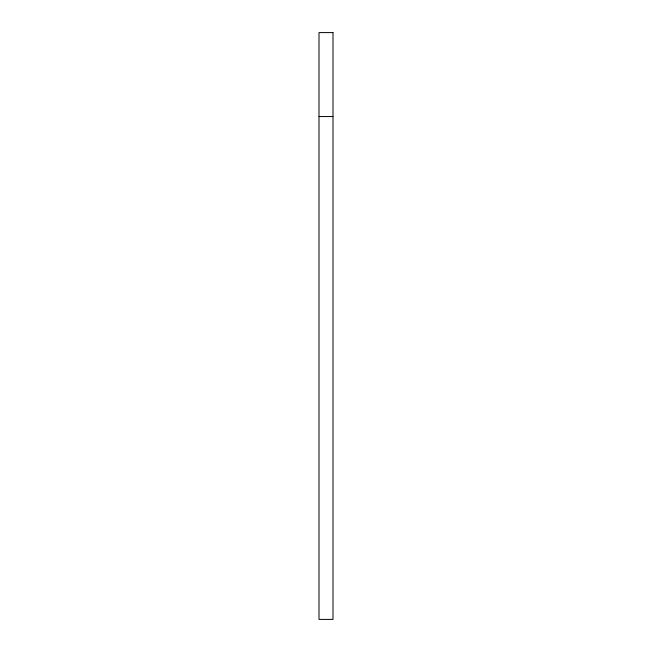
<?xml version="1.0" encoding="UTF-8"?>
<svg xmlns="http://www.w3.org/2000/svg" width="652" height="652" viewBox="0 0 652 652"><rect width="100%" height="100%" fill="white"/><g stroke="black" fill="none" stroke-linecap="round" stroke-linejoin="round"><path stroke-width="0.98" d="M319.007 116.545L332.993 116.545M332.993 32.6L319.007 32.6L319.007 619.4L332.993 619.4L332.993 32.6"/></g></svg>
